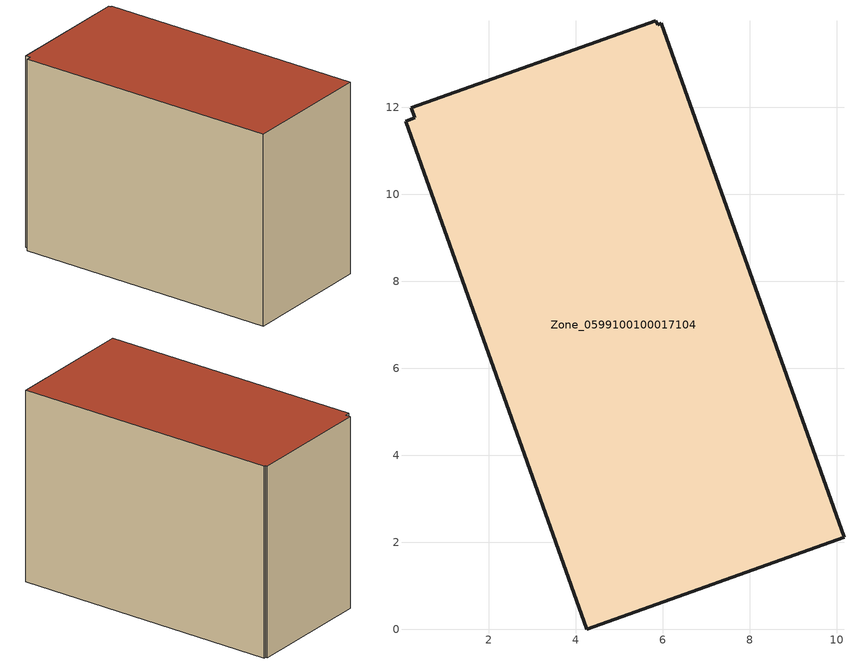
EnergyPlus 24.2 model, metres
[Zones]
Zone_0599100100017104
 floor ground (C_G): 5.84,14 5.88,13.9 5.97,13.93 10.16,2.12 4.25,0 0.08,11.68 0.29,11.76 0.21,11.99 z0
 wall outside (C_F): 5.84,14 0.21,11.99 0.29,11.76 0.08,11.68 4.25,0 10.16,2.12 5.97,13.93 5.88,13.9 5.84,14 z0:9.05
 roof outside (C_R): 5.88,13.9 5.84,14 0.21,11.99 0.29,11.76 0.08,11.68 4.25,0 10.16,2.12 5.97,13.93 z9.05
[BUILDING]
Pand.0599100100017104: North Axis=0; Terrain=City; Loads Convergence Tolerance Value=0.04; Temperature Convergence Tolerance Value=0.4; Solar Distribution=FullExterior; Maximum Number of Warmup Days=25; Minimum Number of Warmup Days=1
[Site:Location]
Rotterdam.The.Hague.AP_ZH_NLD Design_Conditions: Latitude=51.96; Longitude=4.45; Time Zone=1; Elevation=-4.5
[SITE:GROUNDTEMPERATURE:BUILDINGSURFACE]
18, 18, 18, 18, 18, 18, 18, 18, 18, 18, 18, 18
[MATERIAL] Thermal Absorptance=0.9; Solar Absorptance=0.7; Visible Absorptance=0.7
Name | Roughness | Thickness | Conductivity | Density | Specific Heat
G.TC.2015-2018 | MediumSmooth | 0.15 | 0.0428571 | 540 | 1210
F.TC.2015-2018 | Rough | 0.3 | 0.0666667 | 1920 | 840
R.TC.2015-2018 | MediumRough | 0.2 | 0.0333333 | 1500 | 1000
[CONSTRUCTION]
C_G: G.TC.2015-2018
C_F: F.TC.2015-2018
C_R: R.TC.2015-2018
[ZONE]
Zone_0599100100017104: Type=1; Multiplier=1; Ceiling Height=Autocalculate; Volume=Autocalculate; Floor Area=autocalculate; Part of Total Floor Area=Yes
[ZONEINFILTRATION:DESIGNFLOWRATE]
Infil_Zone_0599100100017104: Zone or ZoneList or Space or SpaceList=Zone_0599100100017104; Schedule=AlwaysOn; Design Flow Rate Calculation Method=Flow/Area; Flow Rate per Floor Area=0.0015; Constant Term Coefficient=1; Temperature Term Coefficient=0; Velocity Term Coefficient=0; Velocity Squared Term Coefficient=0
[HVACTEMPLATE:ZONE:IDEALLOADSAIRSYSTEM]
Zone_0599100100017104: Maximum Heating Supply Air Temperature=50; Minimum Cooling Supply Air Temperature=13; Maximum Heating Supply Air Humidity Ratio=0.0156; Minimum Cooling Supply Air Humidity Ratio=0.0077; Heating Limit=NoLimit; Cooling Limit=NoLimit; Dehumidification Control Type=ConstantSensibleHeatRatio; Cooling Sensible Heat Ratio=0.7; Dehumidification Setpoint=60; Humidification Control Type=None; Humidification Setpoint=30; Outdoor Air Method=None; Outdoor Air Flow Rate per Person=0.00944; Outdoor Air Flow Rate per Zone Floor Area=0; Outdoor Air Flow Rate per Zone=0; Demand Controlled Ventilation Type=None; Outdoor Air Economizer Type=NoEconomizer; Heat Recovery Type=None; Sensible Heat Recovery Effectiveness=0.7; Latent Heat Recovery Effectiveness=0.65
[ZONECONTROL:THERMOSTAT]
ThermostatControl_Zone_0599100100017104: Zone or ZoneList=Zone_0599100100017104; Control Type Schedule=DualSetpointControlType; Control 1=Thermostat_Zone_0599100100017104; Temperature Difference Between Cutout And Setpoint=0
[THERMOSTATSETPOINT:DUALSETPOINT]
Thermostat_Zone_0599100100017104: Heating Setpoint Temperature Schedule=HeatingSetpoint_Zone_0599100100017104; Cooling Setpoint Temperature Schedule=CoolingSetpoint_Zone_0599100100017104
[SCHEDULE:COMPACT]
HeatingSetpoint_Zone_0599100100017104: Through: 12/31, For: AllDays, Until: 24:00, 21
CoolingSetpoint_Zone_0599100100017104: Through: 12/31, For: AllDays, Until: 24:00, 24
DualSetpointControlType: Through: 12/31, For: AllDays, Until: 24:00, 4
AlwaysOn: Through: 12/31, For: AllDays, Until: 24:00, 1
